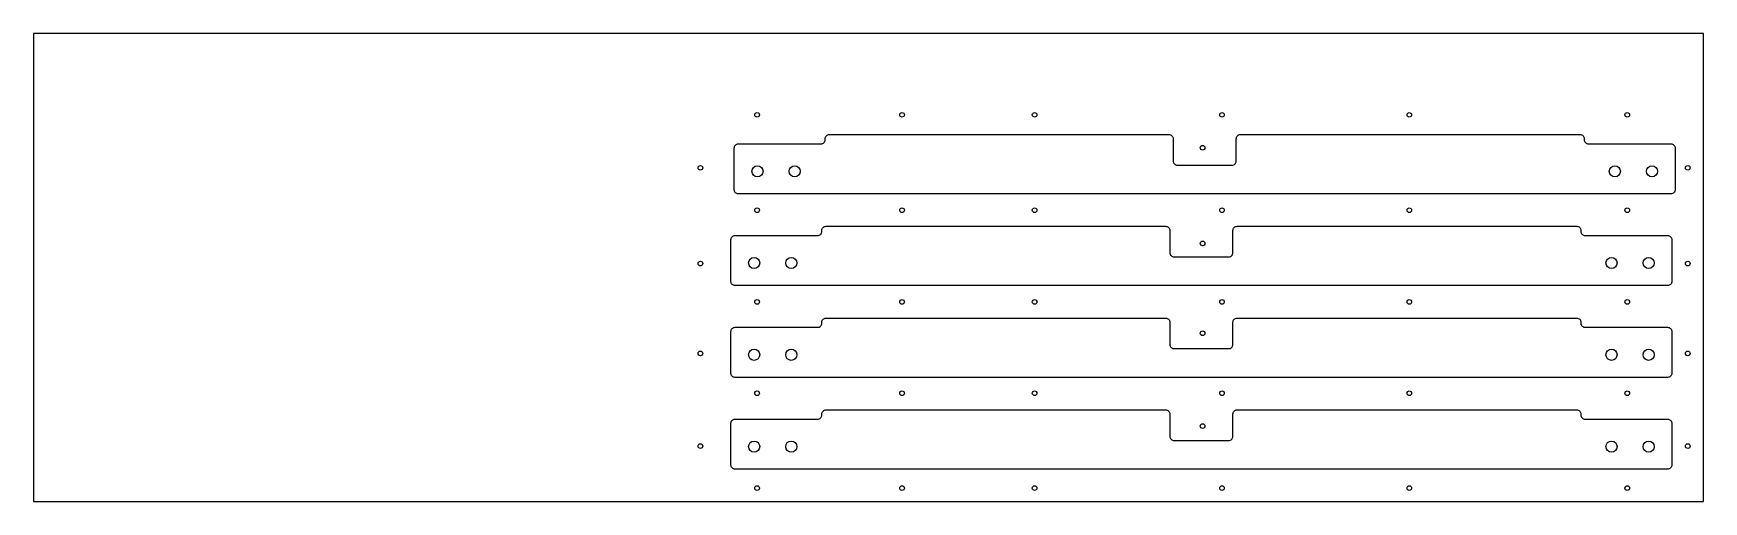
# Model space of a CAD drawing. Extents: x 2897 to 4697, y 1981 to 2486.
import ezdxf

# ---------------------------------------------------------------- set-up
doc = ezdxf.new("R2010")
doc.units = 0
doc.layers.get('0').update_dxf_attribs({"linetype": 'CONTINUOUS'})

msp = doc.modelspace()

# ---------------------------------------------------------------- linework, layer by layer
msp.add_lwpolyline([(2896.5, 1980.7), (4696.5, 1980.7), (4696.5, 2485.7), (2896.5, 2485.7)], close=True)
at = {"color": 7, "linetype": 'CONTINUOUS'}
for points in [[(4567.9, 2371.1, 0.414214), (4572.4, 2366.6), (4661.4, 2366.6, -0.414214), (4665.9, 2362.1), (4665.9, 2317.1, -0.414214), (4661.4, 2312.6), (3656.4, 2312.6, -0.414214), (3651.9, 2317.1), (3651.9, 2362.1, -0.414214), (3656.4, 2366.6), (3745.4, 2366.6, 0.414214), (3749.9, 2371.1), (3749.9, 2372.1, -0.414214), (3754.4, 2376.6), (4120.4, 2376.6, -0.414214), (4124.9, 2372.1), (4124.9, 2348.1, 0.414214), (4129.4, 2343.6), (4188.4, 2343.6, 0.414214), (4192.9, 2348.1), (4192.9, 2372.1, -0.414214), (4197.4, 2376.6), (4563.4, 2376.6, -0.414214), (4567.9, 2372.1)], [(4564.3, 2272.2, 0.414214), (4568.8, 2267.7), (4657.8, 2267.7, -0.414214), (4662.3, 2263.2), (4662.3, 2218.2, -0.414214), (4657.8, 2213.7), (3652.8, 2213.7, -0.414214), (3648.3, 2218.2), (3648.3, 2263.2, -0.414214), (3652.8, 2267.7), (3741.8, 2267.7, 0.414214), (3746.3, 2272.2), (3746.3, 2273.2, -0.414214), (3750.8, 2277.7), (4116.8, 2277.7, -0.414214), (4121.3, 2273.2), (4121.3, 2249.2, 0.414214), (4125.8, 2244.7), (4184.8, 2244.7, 0.414214), (4189.3, 2249.2), (4189.3, 2273.2, -0.414214), (4193.8, 2277.7), (4559.8, 2277.7, -0.414214), (4564.3, 2273.2)], [(4564.3, 2173.2, 0.414214), (4568.8, 2168.7), (4657.8, 2168.7, -0.414214), (4662.3, 2164.2), (4662.3, 2119.2, -0.414214), (4657.8, 2114.7), (3652.8, 2114.7, -0.414214), (3648.3, 2119.2), (3648.3, 2164.2, -0.414214), (3652.8, 2168.7), (3741.8, 2168.7, 0.414214), (3746.3, 2173.2), (3746.3, 2174.2, -0.414214), (3750.8, 2178.7), (4116.8, 2178.7, -0.414214), (4121.3, 2174.2), (4121.3, 2150.2, 0.414214), (4125.8, 2145.7), (4184.8, 2145.7, 0.414214), (4189.3, 2150.2), (4189.3, 2174.2, -0.414214), (4193.8, 2178.7), (4559.8, 2178.7, -0.414214), (4564.3, 2174.2)], [(4564.3, 2074.2, 0.414214), (4568.8, 2069.7), (4657.8, 2069.7, -0.414214), (4662.3, 2065.2), (4662.3, 2020.2, -0.414214), (4657.8, 2015.7), (3652.8, 2015.7, -0.414214), (3648.3, 2020.2), (3648.3, 2065.2, -0.414214), (3652.8, 2069.7), (3741.8, 2069.7, 0.414214), (3746.3, 2074.2), (3746.3, 2075.2, -0.414214), (3750.8, 2079.7), (4116.8, 2079.7, -0.414214), (4121.3, 2075.2), (4121.3, 2051.2, 0.414214), (4125.8, 2046.7), (4184.8, 2046.7, 0.414214), (4189.3, 2051.2), (4189.3, 2075.2, -0.414214), (4193.8, 2079.7), (4559.8, 2079.7, -0.414214), (4564.3, 2075.2)]]:
    msp.add_lwpolyline(points, format="xyb", close=True, dxfattribs=at)
for centre in [(3676.5, 2397.9), (3832.7, 2397.9), (3975.6, 2397.9), (4177.5, 2397.9), (4379.4, 2397.9), (4614.3, 2397.9), (4156.6, 2362.4), (3615.4, 2340.7), (4679.5, 2340.7), (3676.5, 2295), (3832.7, 2295), (3975.6, 2295), (4177.5, 2295), (4379.4, 2295), (4614.3, 2295), (4156.6, 2259.2), (3615.4, 2237.5), (4679.5, 2237.5), (3676.5, 2196.1), (3832.7, 2196.1), (3975.6, 2196.1), (4177.5, 2196.1), (4379.4, 2196.1), (4614.3, 2196.1), (4156.6, 2162.3), (3615.4, 2140.6), (4679.5, 2140.6), (3676.5, 2097.6), (3832.7, 2097.6), (3975.6, 2097.6), (4177.5, 2097.6), (4379.4, 2097.6), (4614.3, 2097.6), (4156.6, 2062.2), (3615.4, 2040.6), (4679.5, 2040.6), (3676.5, 1995.3), (3832.7, 1995.3), (3975.6, 1995.3), (4177.5, 1995.3), (4379.4, 1995.3), (4614.3, 1995.3)]:
    msp.add_circle(centre, 2.5)
for centre in [(3676.9, 2337), (3716.9, 2337), (4600.9, 2337), (4640.9, 2337), (3673.3, 2238.1), (3713.3, 2238.1), (4597.3, 2238.1), (4637.3, 2238.1), (3673.3, 2139.1), (3713.3, 2139.1), (4597.3, 2139.1), (4637.3, 2139.1), (3673.3, 2040.1), (3713.3, 2040.1), (4597.3, 2040.1), (4637.3, 2040.1)]:
    msp.add_circle(centre, 6, dxfattribs=at)

doc.saveas('drawing.dxf')
